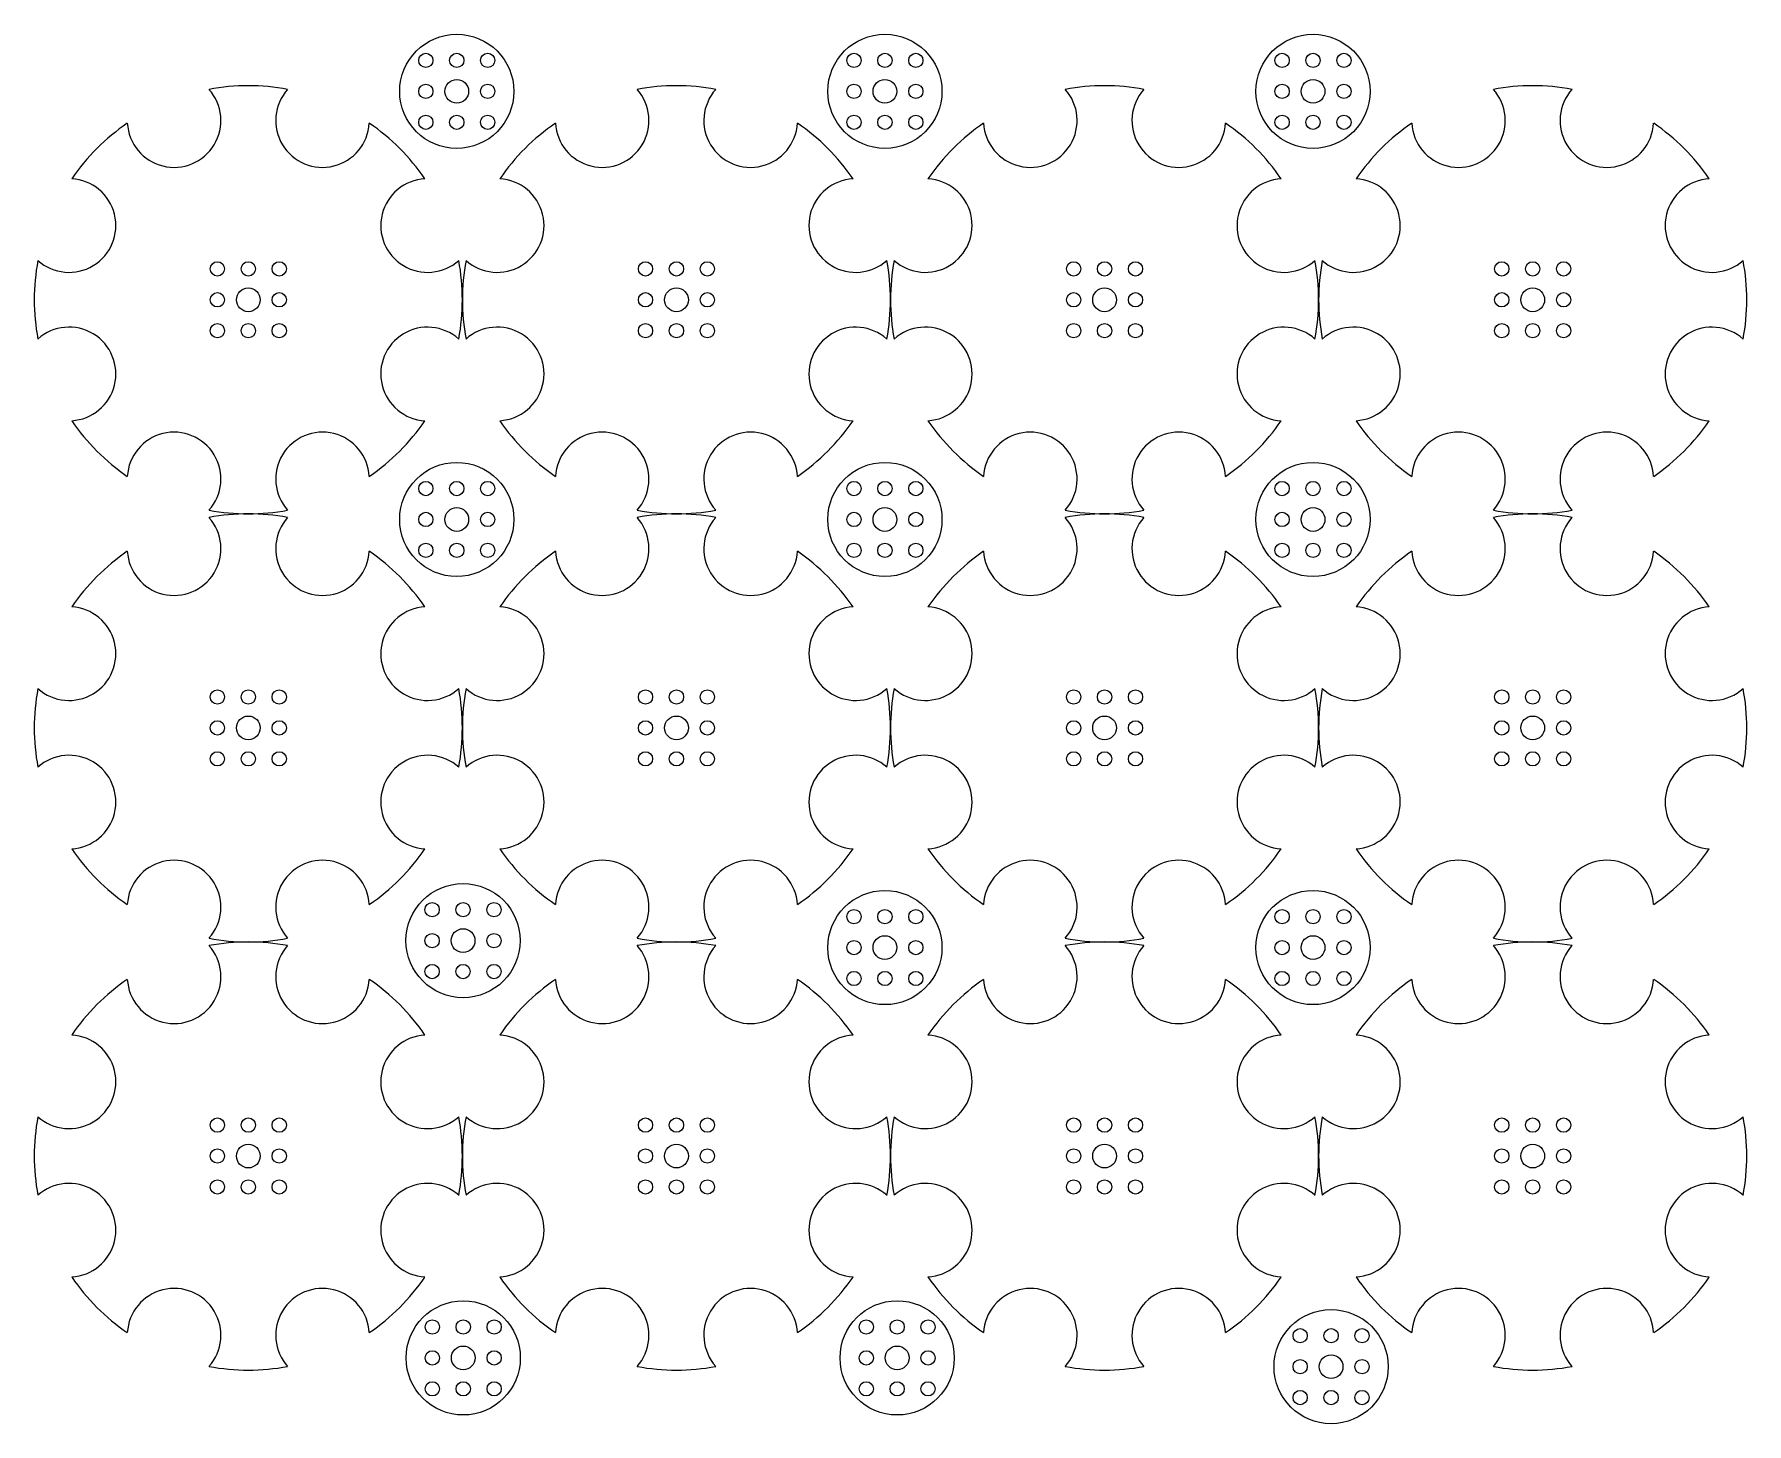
# Model space of a CAD drawing. Header units: inches. Extents: x 38 to 398, y 93 to 385.
import ezdxf

# ---------------------------------------------------------------- set-up
doc = ezdxf.new("R2010")
doc.units = ezdxf.units.IN
doc.header["$MEASUREMENT"] = 0

msp = doc.modelspace()

# ---------------------------------------------------------------- linework, layer by layer
at = {"color": 7, "linetype": 'Continuous', "lineweight": 25}
for centre, radius in [((127.17, 373.45), 12), ((217.17, 373.45), 12), ((307.17, 373.45), 12), ((120.67, 379.95), 1.5), ((127.17, 379.95), 1.5), ((133.67, 379.95), 1.5), ((210.67, 379.95), 1.5), ((217.17, 379.95), 1.5), ((223.67, 379.95), 1.5), ((300.67, 379.95), 1.5), ((307.17, 379.95), 1.5), ((313.67, 379.95), 1.5), ((120.67, 373.45), 1.5), ((127.17, 373.45), 2.5), ((133.67, 373.45), 1.5), ((210.67, 373.45), 1.5), ((217.17, 373.45), 2.5), ((223.67, 373.45), 1.5), ((300.67, 373.45), 1.5), ((307.17, 373.45), 2.5), ((313.67, 373.45), 1.5), ((120.67, 366.95), 1.5), ((127.17, 366.95), 1.5), ((133.67, 366.95), 1.5), ((210.67, 366.95), 1.5), ((217.17, 366.95), 1.5), ((223.67, 366.95), 1.5), ((300.67, 366.95), 1.5), ((307.17, 366.95), 1.5), ((313.67, 366.95), 1.5), ((127.17, 283.45), 12), ((217.17, 283.45), 12), ((307.17, 283.45), 12), ((120.67, 289.95), 1.5), ((127.17, 289.95), 1.5), ((133.67, 289.95), 1.5), ((210.67, 289.95), 1.5), ((217.17, 289.95), 1.5), ((223.67, 289.95), 1.5), ((300.67, 289.95), 1.5), ((307.17, 289.95), 1.5), ((313.67, 289.95), 1.5), ((120.67, 283.45), 1.5), ((127.17, 283.45), 2.5), ((133.67, 283.45), 1.5), ((210.67, 283.45), 1.5), ((217.17, 283.45), 2.5), ((223.67, 283.45), 1.5), ((300.67, 283.45), 1.5), ((307.17, 283.45), 2.5), ((313.67, 283.45), 1.5), ((120.67, 276.95), 1.5), ((127.17, 276.95), 1.5), ((133.67, 276.95), 1.5), ((210.67, 276.95), 1.5), ((217.17, 276.95), 1.5), ((223.67, 276.95), 1.5), ((300.67, 276.95), 1.5), ((307.17, 276.95), 1.5), ((313.67, 276.95), 1.5), ((128.49, 194.91), 12), ((217.17, 193.45), 12), ((307.17, 193.45), 12), ((121.99, 201.41), 1.5), ((128.49, 201.41), 1.5), ((134.99, 201.41), 1.5), ((210.67, 199.95), 1.5), ((217.17, 199.95), 1.5), ((223.67, 199.95), 1.5), ((300.67, 199.95), 1.5), ((307.17, 199.95), 1.5), ((313.67, 199.95), 1.5), ((121.99, 194.91), 1.5), ((128.49, 194.91), 2.5), ((134.99, 194.91), 1.5), ((210.67, 193.45), 1.5), ((217.17, 193.45), 2.5), ((223.67, 193.45), 1.5), ((300.67, 193.45), 1.5), ((307.17, 193.45), 2.5), ((313.67, 193.45), 1.5), ((121.99, 188.41), 1.5), ((128.49, 188.41), 1.5), ((134.99, 188.41), 1.5), ((210.67, 186.95), 1.5), ((217.17, 186.95), 1.5), ((223.67, 186.95), 1.5), ((300.67, 186.95), 1.5), ((307.17, 186.95), 1.5), ((313.67, 186.95), 1.5), ((128.53, 107.19), 12), ((219.75, 107.19), 12), ((310.97, 105.35), 12), ((122.03, 113.69), 1.5), ((128.53, 113.69), 1.5), ((135.03, 113.69), 1.5), ((213.25, 113.69), 1.5), ((219.75, 113.69), 1.5), ((226.25, 113.69), 1.5), ((304.47, 111.85), 1.5), ((310.97, 111.85), 1.5), ((317.47, 111.85), 1.5), ((122.03, 107.19), 1.5), ((128.53, 107.19), 2.5), ((135.03, 107.19), 1.5), ((213.25, 107.19), 1.5), ((219.75, 107.19), 2.5), ((226.25, 107.19), 1.5), ((304.47, 105.35), 1.5), ((310.97, 105.35), 2.5), ((317.47, 105.35), 1.5), ((122.03, 100.69), 1.5), ((128.53, 100.69), 1.5), ((135.03, 100.69), 1.5), ((213.25, 100.69), 1.5), ((219.75, 100.69), 1.5), ((226.25, 100.69), 1.5), ((304.47, 98.85), 1.5), ((310.97, 98.85), 1.5), ((317.47, 98.85), 1.5)]:
    msp.add_circle(centre, radius, dxfattribs=at)
for centre, radius in [((76.85, 336.13), 1.5), ((83.35, 336.13), 1.5), ((89.85, 336.13), 1.5), ((166.85, 336.13), 1.5), ((173.35, 336.13), 1.5), ((179.85, 336.13), 1.5), ((256.85, 336.13), 1.5), ((263.35, 336.13), 1.5), ((269.85, 336.13), 1.5), ((346.85, 336.13), 1.5), ((353.35, 336.13), 1.5), ((359.85, 336.13), 1.5), ((83.35, 329.63), 2.5), ((173.35, 329.63), 2.5), ((263.35, 329.63), 2.5), ((353.35, 329.63), 2.5), ((76.85, 329.63), 1.5), ((89.85, 329.63), 1.5), ((166.85, 329.63), 1.5), ((179.85, 329.63), 1.5), ((256.85, 329.63), 1.5), ((269.85, 329.63), 1.5), ((346.85, 329.63), 1.5), ((359.85, 329.63), 1.5), ((76.85, 323.13), 1.5), ((83.35, 323.13), 1.5), ((89.85, 323.13), 1.5), ((166.85, 323.13), 1.5), ((173.35, 323.13), 1.5), ((179.85, 323.13), 1.5), ((256.85, 323.13), 1.5), ((263.35, 323.13), 1.5), ((269.85, 323.13), 1.5), ((346.85, 323.13), 1.5), ((353.35, 323.13), 1.5), ((359.85, 323.13), 1.5), ((76.85, 246.13), 1.5), ((83.35, 246.13), 1.5), ((89.85, 246.13), 1.5), ((166.85, 246.13), 1.5), ((173.35, 246.13), 1.5), ((179.85, 246.13), 1.5), ((256.85, 246.13), 1.5), ((263.35, 246.13), 1.5), ((269.85, 246.13), 1.5), ((346.85, 246.13), 1.5), ((353.35, 246.13), 1.5), ((359.85, 246.13), 1.5), ((83.35, 239.63), 2.5), ((173.35, 239.63), 2.5), ((263.35, 239.63), 2.5), ((353.35, 239.63), 2.5), ((76.85, 239.63), 1.5), ((89.85, 239.63), 1.5), ((166.85, 239.63), 1.5), ((179.85, 239.63), 1.5), ((256.85, 239.63), 1.5), ((269.85, 239.63), 1.5), ((346.85, 239.63), 1.5), ((359.85, 239.63), 1.5), ((76.85, 233.13), 1.5), ((83.35, 233.13), 1.5), ((89.85, 233.13), 1.5), ((166.85, 233.13), 1.5), ((173.35, 233.13), 1.5), ((179.85, 233.13), 1.5), ((256.85, 233.13), 1.5), ((263.35, 233.13), 1.5), ((269.85, 233.13), 1.5), ((346.85, 233.13), 1.5), ((353.35, 233.13), 1.5), ((359.85, 233.13), 1.5), ((76.85, 156.13), 1.5), ((83.35, 156.13), 1.5), ((89.85, 156.13), 1.5), ((166.85, 156.13), 1.5), ((173.35, 156.13), 1.5), ((179.85, 156.13), 1.5), ((256.85, 156.13), 1.5), ((263.35, 156.13), 1.5), ((269.85, 156.13), 1.5), ((346.85, 156.13), 1.5), ((353.35, 156.13), 1.5), ((359.85, 156.13), 1.5), ((83.35, 149.63), 2.5), ((173.35, 149.63), 2.5), ((263.35, 149.63), 2.5), ((353.35, 149.63), 2.5), ((76.85, 149.63), 1.5), ((89.85, 149.63), 1.5), ((166.85, 149.63), 1.5), ((179.85, 149.63), 1.5), ((256.85, 149.63), 1.5), ((269.85, 149.63), 1.5), ((346.85, 149.63), 1.5), ((359.85, 149.63), 1.5), ((76.85, 143.13), 1.5), ((83.35, 143.13), 1.5), ((89.85, 143.13), 1.5), ((166.85, 143.13), 1.5), ((173.35, 143.13), 1.5), ((179.85, 143.13), 1.5), ((256.85, 143.13), 1.5), ((263.35, 143.13), 1.5), ((269.85, 143.13), 1.5), ((346.85, 143.13), 1.5), ((353.35, 143.13), 1.5), ((359.85, 143.13), 1.5)]:
    msp.add_circle(centre, radius)
for centre, radius, start, end in [((83.35, 329.63), 45, 79.4169, 100.5831), ((173.35, 329.63), 45, 79.4169, 100.5831), ((263.35, 329.63), 45, 79.4169, 100.5831), ((353.35, 329.63), 45, 79.4169, 100.5831), ((67.74, 367.31), 9.84, 183.2282, 41.7718), ((98.95, 367.31), 9.84, 138.2282, 356.7718), ((157.74, 367.31), 9.84, 183.2282, 41.7718), ((188.95, 367.31), 9.84, 138.2282, 356.7718), ((247.74, 367.31), 9.84, 183.2282, 41.7718), ((278.95, 367.31), 9.84, 138.2282, 356.7718), ((337.74, 367.31), 9.84, 183.2282, 41.7718), ((368.95, 367.31), 9.84, 138.2282, 356.7718), ((83.35, 329.63), 45, 124.4169, 145.5831), ((83.35, 329.63), 45, 34.4169, 55.5831), ((173.35, 329.63), 45, 124.4169, 145.5831), ((173.35, 329.63), 45, 34.4169, 55.5831), ((263.35, 329.63), 45, 124.4169, 145.5831), ((263.35, 329.63), 45, 34.4169, 55.5831), ((353.35, 329.63), 45, 124.4169, 145.5831), ((353.35, 329.63), 45, 34.4169, 55.5831), ((45.67, 345.24), 9.84, 228.2282, 86.7718), ((121.03, 345.24), 9.84, 93.2282, 311.7718), ((135.67, 345.24), 9.84, 228.2282, 86.7718), ((211.03, 345.24), 9.84, 93.2282, 311.7718), ((225.67, 345.24), 9.84, 228.2282, 86.7718), ((301.03, 345.24), 9.84, 93.2282, 311.7718), ((315.67, 345.24), 9.84, 228.2282, 86.7718), ((391.03, 345.24), 9.84, 93.2282, 311.7718), ((83.35, 329.63), 45, 169.4169, 190.5629), ((83.35, 329.63), 45, 349.4169, 10.5831), ((173.35, 329.63), 45, 169.4169, 190.5629), ((173.35, 329.63), 45, 349.4169, 10.5831), ((263.35, 329.63), 45, 169.4169, 190.5629), ((263.35, 329.63), 45, 349.4169, 10.5831), ((353.35, 329.63), 45, 169.4169, 190.5629), ((353.35, 329.63), 45, 349.4169, 10.5831), ((45.67, 314.04), 9.84, 273.208, 131.7516), ((121.03, 314.03), 9.84, 48.2282, 266.7718), ((135.67, 314.04), 9.84, 273.208, 131.7516), ((211.03, 314.03), 9.84, 48.2282, 266.7718), ((225.67, 314.04), 9.84, 273.208, 131.7516), ((301.03, 314.03), 9.84, 48.2282, 266.7718), ((315.67, 314.04), 9.84, 273.208, 131.7516), ((391.03, 314.03), 9.84, 48.2282, 266.7718), ((83.35, 329.63), 45, 214.3966, 235.5831), ((83.35, 329.63), 45, 304.4169, 325.5831), ((173.35, 329.63), 45, 214.3966, 235.5831), ((173.35, 329.63), 45, 304.4169, 325.5831), ((263.35, 329.63), 45, 214.3966, 235.5831), ((263.35, 329.63), 45, 304.4169, 325.5831), ((353.35, 329.63), 45, 214.3966, 235.5831), ((353.35, 329.63), 45, 304.4169, 325.5831), ((67.74, 291.96), 9.84, 318.2282, 176.7718), ((98.95, 291.96), 9.84, 3.2282, 221.7718), ((157.74, 291.96), 9.84, 318.2282, 176.7718), ((188.95, 291.96), 9.84, 3.2282, 221.7718), ((247.74, 291.96), 9.84, 318.2282, 176.7718), ((278.95, 291.96), 9.84, 3.2282, 221.7718), ((337.74, 291.96), 9.84, 318.2282, 176.7718), ((368.95, 291.96), 9.84, 3.2282, 221.7718), ((83.35, 329.63), 45, 259.4169, 280.5831), ((83.35, 239.63), 45, 79.4169, 100.5831), ((173.35, 329.63), 45, 259.4169, 280.5831), ((173.35, 239.63), 45, 79.4169, 100.5831), ((263.35, 329.63), 45, 259.4169, 280.5831), ((263.35, 239.63), 45, 79.4169, 100.5831), ((353.35, 329.63), 45, 259.4169, 280.5831), ((353.35, 239.63), 45, 79.4169, 100.5831), ((67.74, 277.31), 9.84, 183.2282, 41.7718), ((98.95, 277.31), 9.84, 138.2282, 356.7718), ((157.74, 277.31), 9.84, 183.2282, 41.7718), ((188.95, 277.31), 9.84, 138.2282, 356.7718), ((247.74, 277.31), 9.84, 183.2282, 41.7718), ((278.95, 277.31), 9.84, 138.2282, 356.7718), ((337.74, 277.31), 9.84, 183.2282, 41.7718), ((368.95, 277.31), 9.84, 138.2282, 356.7718), ((83.35, 239.63), 45, 124.4169, 145.5831), ((83.35, 239.63), 45, 34.4169, 55.5831), ((173.35, 239.63), 45, 124.4169, 145.5831), ((173.35, 239.63), 45, 34.4169, 55.5831), ((263.35, 239.63), 45, 124.4169, 145.5831), ((263.35, 239.63), 45, 34.4169, 55.5831), ((353.35, 239.63), 45, 124.4169, 145.5831), ((353.35, 239.63), 45, 34.4169, 55.5831), ((45.67, 255.24), 9.84, 228.2282, 86.7718), ((121.03, 255.24), 9.84, 93.2282, 311.7718), ((135.67, 255.24), 9.84, 228.2282, 86.7718), ((211.03, 255.24), 9.84, 93.2282, 311.7718), ((225.67, 255.24), 9.84, 228.2282, 86.7718), ((301.03, 255.24), 9.84, 93.2282, 311.7718), ((315.67, 255.24), 9.84, 228.2282, 86.7718), ((391.03, 255.24), 9.84, 93.2282, 311.7718), ((83.35, 239.63), 45, 169.4169, 190.5629), ((83.35, 239.63), 45, 349.4169, 10.5831), ((173.35, 239.63), 45, 169.4169, 190.5629), ((173.35, 239.63), 45, 349.4169, 10.5831), ((263.35, 239.63), 45, 169.4169, 190.5629), ((263.35, 239.63), 45, 349.4169, 10.5831), ((353.35, 239.63), 45, 169.4169, 190.5629), ((353.35, 239.63), 45, 349.4169, 10.5831), ((45.67, 224.04), 9.84, 273.208, 131.7516), ((121.03, 224.03), 9.84, 48.2282, 266.7718), ((135.67, 224.04), 9.84, 273.208, 131.7516), ((211.03, 224.03), 9.84, 48.2282, 266.7718), ((225.67, 224.04), 9.84, 273.208, 131.7516), ((301.03, 224.03), 9.84, 48.2282, 266.7718), ((315.67, 224.04), 9.84, 273.208, 131.7516), ((391.03, 224.03), 9.84, 48.2282, 266.7718), ((83.35, 239.63), 45, 214.3966, 235.5831), ((83.35, 239.63), 45, 304.4169, 325.5831), ((173.35, 239.63), 45, 214.3966, 235.5831), ((173.35, 239.63), 45, 304.4169, 325.5831), ((263.35, 239.63), 45, 214.3966, 235.5831), ((263.35, 239.63), 45, 304.4169, 325.5831), ((353.35, 239.63), 45, 214.3966, 235.5831), ((353.35, 239.63), 45, 304.4169, 325.5831), ((67.74, 201.96), 9.84, 318.2282, 176.7718), ((98.95, 201.96), 9.84, 3.2282, 221.7718), ((157.74, 201.96), 9.84, 318.2282, 176.7718), ((188.95, 201.96), 9.84, 3.2282, 221.7718), ((247.74, 201.96), 9.84, 318.2282, 176.7718), ((278.95, 201.96), 9.84, 3.2282, 221.7718), ((337.74, 201.96), 9.84, 318.2282, 176.7718), ((368.95, 201.96), 9.84, 3.2282, 221.7718), ((83.35, 239.63), 45, 259.4169, 280.5831), ((83.35, 149.63), 45, 79.4169, 100.5831), ((173.35, 239.63), 45, 259.4169, 280.5831), ((173.35, 149.63), 45, 79.4169, 100.5831), ((263.35, 239.63), 45, 259.4169, 280.5831), ((263.35, 149.63), 45, 79.4169, 100.5831), ((353.35, 239.63), 45, 259.4169, 280.5831), ((353.35, 149.63), 45, 79.4169, 100.5831), ((67.74, 187.31), 9.84, 183.2282, 41.7718), ((98.95, 187.31), 9.84, 138.2282, 356.7718), ((157.74, 187.31), 9.84, 183.2282, 41.7718), ((188.95, 187.31), 9.84, 138.2282, 356.7718), ((247.74, 187.31), 9.84, 183.2282, 41.7718), ((278.95, 187.31), 9.84, 138.2282, 356.7718), ((337.74, 187.31), 9.84, 183.2282, 41.7718), ((368.95, 187.31), 9.84, 138.2282, 356.7718), ((83.35, 149.63), 45, 124.4169, 145.5831), ((83.35, 149.63), 45, 34.4169, 55.5831), ((173.35, 149.63), 45, 124.4169, 145.5831), ((173.35, 149.63), 45, 34.4169, 55.5831), ((263.35, 149.63), 45, 124.4169, 145.5831), ((263.35, 149.63), 45, 34.4169, 55.5831), ((353.35, 149.63), 45, 124.4169, 145.5831), ((353.35, 149.63), 45, 34.4169, 55.5831), ((45.67, 165.24), 9.84, 228.2282, 86.7718), ((121.03, 165.24), 9.84, 93.2282, 311.7718), ((135.67, 165.24), 9.84, 228.2282, 86.7718), ((211.03, 165.24), 9.84, 93.2282, 311.7718), ((225.67, 165.24), 9.84, 228.2282, 86.7718), ((301.03, 165.24), 9.84, 93.2282, 311.7718), ((315.67, 165.24), 9.84, 228.2282, 86.7718), ((391.03, 165.24), 9.84, 93.2282, 311.7718), ((83.35, 149.63), 45, 169.4169, 190.5629), ((83.35, 149.63), 45, 349.4169, 10.5831), ((173.35, 149.63), 45, 169.4169, 190.5629), ((173.35, 149.63), 45, 349.4169, 10.5831), ((263.35, 149.63), 45, 169.4169, 190.5629), ((263.35, 149.63), 45, 349.4169, 10.5831), ((353.35, 149.63), 45, 169.4169, 190.5629), ((353.35, 149.63), 45, 349.4169, 10.5831), ((45.67, 134.04), 9.84, 273.208, 131.7516), ((121.03, 134.03), 9.84, 48.2282, 266.7718), ((135.67, 134.04), 9.84, 273.208, 131.7516), ((211.03, 134.03), 9.84, 48.2282, 266.7718), ((225.67, 134.04), 9.84, 273.208, 131.7516), ((301.03, 134.03), 9.84, 48.2282, 266.7718), ((315.67, 134.04), 9.84, 273.208, 131.7516), ((391.03, 134.03), 9.84, 48.2282, 266.7718), ((83.35, 149.63), 45, 214.3966, 235.5831), ((83.35, 149.63), 45, 304.4169, 325.5831), ((173.35, 149.63), 45, 214.3966, 235.5831), ((173.35, 149.63), 45, 304.4169, 325.5831), ((263.35, 149.63), 45, 214.3966, 235.5831), ((263.35, 149.63), 45, 304.4169, 325.5831), ((353.35, 149.63), 45, 214.3966, 235.5831), ((353.35, 149.63), 45, 304.4169, 325.5831), ((67.74, 111.96), 9.84, 318.2282, 176.7718), ((98.95, 111.96), 9.84, 3.2282, 221.7718), ((157.74, 111.96), 9.84, 318.2282, 176.7718), ((188.95, 111.96), 9.84, 3.2282, 221.7718), ((247.74, 111.96), 9.84, 318.2282, 176.7718), ((278.95, 111.96), 9.84, 3.2282, 221.7718), ((337.74, 111.96), 9.84, 318.2282, 176.7718), ((368.95, 111.96), 9.84, 3.2282, 221.7718), ((83.35, 149.63), 45, 259.4169, 280.5831), ((173.35, 149.63), 45, 259.4169, 280.5831), ((263.35, 149.63), 45, 259.4169, 280.5831), ((353.35, 149.63), 45, 259.4169, 280.5831)]:
    msp.add_arc(centre, radius, start, end)

doc.saveas('drawing.dxf')
